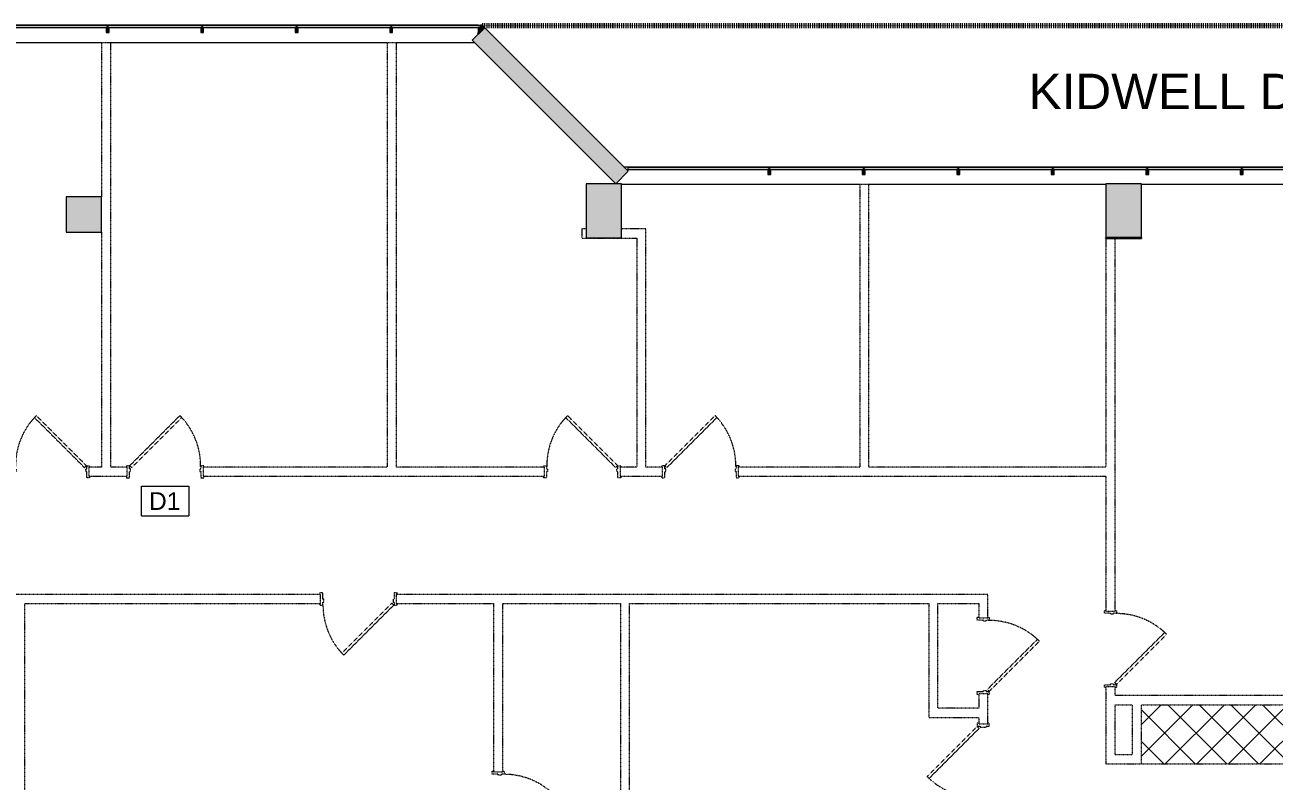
# Model space of a CAD drawing. Header units: inches. Extents: x 624 to 3494, y -709 to 770.
# Drawn here: x 2458 to 3092, y 384 to 768 of the extents above; entities that cross this region are included whole.
import ezdxf

# ---------------------------------------------------------------- set-up
doc = ezdxf.new("R2010")
doc.units = ezdxf.units.IN
doc.header["$MEASUREMENT"] = 0
doc.linetypes.add('Demolished', pattern=[0.1875, 0.125, -0.0625])
doc.linetypes.add('IMPORT-bb$0$HIDDEN _2_', pattern=[0.09375, 0.0625, -0.03125])
for name, color, linetype, lineweight in [('A-ANNO-KEYN', 231, 'Continuous', 9), ('A-DOOR', 31, 'Demolished', 9), ('A-GLAZ-CURT', 52, 'Continuous', 13), ('A-GLAZ-CWMG', 51, 'Continuous', 13), ('A-WALL', 113, 'Continuous', 13), ('A-WALL-PATT', 111, 'Continuous', 13), ('bb$0$A-BBASE', 250, 'Continuous', 30), ('dp$0$A-WALL-EXST', 7, 'Continuous', 9), ('G-ANNO-TEXT', 231, 'Continuous', 9), ('Q-CASE', 31, 'Demolished', 9), ('S-COLS', 52, 'Continuous', 13)]:
    doc.layers.add(name, color=color, linetype=linetype, lineweight=lineweight)
doc.styles.add('Arial_1', font='arial.ttf', dxfattribs={"height": 9})
doc.styles.add('Swis721 Lt BT_1', font='swissl.ttf', dxfattribs={"height": 18})

# ---------------------------------------------------------------- blocks, each defined once
blk = doc.blocks.new('1951 Kidwell_Linked_dwg_bb-7240425-5TH FLOOR DEMOLITION')
at = {"layer": 'bb$0$A-BBASE'}
for points in [[(-63.76, 763.75), (-60.76, 766.76), (-62, 768), (-62.44, 766.93)], [(259.62, 660), (273, 660), (273, 660.13), (255, 660.13), (255, 660)]]:
    blk.add_hatch(color=256, dxfattribs=at).paths.add_polyline_path(points, flags=0)
for p, q in [((-62, 768), (-62.44, 766.93)), ((-60.76, 766.76), (-62, 768)), ((-62.44, 766.93), (-63.76, 763.75)), ((-63.76, 763.75), (-60.76, 766.76)), ((-63.76, 766.75), (-62.52, 766.75)), ((-63.76, 764), (-63.66, 764)), ((273, 660.13), (255, 660.13)), ((255, 660.13), (255, 660)), ((255, 660), (255, 660.13)), ((255, 660), (259.62, 660)), ((259.62, 660), (273, 660)), ((273, 660), (273, 660.13))]:
    blk.add_line(p, q, dxfattribs=at)
at = {"layer": 'bb$0$A-BBASE', "color": 10, "linetype": 'IMPORT-bb$0$HIDDEN _2_', "lineweight": 70}
blk.add_line((-62, 768), (742.08, 768), dxfattribs=at)
at = {"layer": 'bb$0$A-BBASE', "flags": 128}
for points in [[(-60.76, 766.76), (-62, 768), (-63.76, 763.75)], [(-62.72, 768), (-62, 768), (-63.66, 764)], [(273, 660.13), (273, 660), (259.62, 660)]]:
    blk.add_lwpolyline(points, dxfattribs=at)
blk = doc.blocks.new('1951 Kidwell_Linked_dwg-6963106-5TH FLOOR DEMOLITION')
at = {"layer": 'bb$0$A-BBASE'}
for points in [[(-63.76, 763.75), (-60.76, 766.76), (-62, 768), (-62.44, 766.93)], [(259.62, 660), (273, 660), (273, 660.13), (255, 660.13), (255, 660)]]:
    blk.add_hatch(color=256, dxfattribs=at).paths.add_polyline_path(points, flags=0)
for p, q in [((-62, 768), (-62.44, 766.93)), ((-60.76, 766.76), (-62, 768)), ((-62.44, 766.93), (-63.76, 763.75)), ((-63.76, 763.75), (-60.76, 766.76)), ((-63.76, 766.75), (-62.52, 766.75)), ((273, 660.13), (255, 660.13)), ((255, 660.13), (255, 660)), ((255, 660), (255, 660.13)), ((255, 660), (259.62, 660)), ((259.62, 660), (273, 660)), ((273, 660), (273, 660.13))]:
    blk.add_line(p, q, dxfattribs=at)
at = {"layer": 'bb$0$A-BBASE', "color": 10, "linetype": 'IMPORT-bb$0$HIDDEN _2_', "lineweight": 70}
blk.add_line((-62, 768), (742.08, 768), dxfattribs=at)
at = {"layer": 'bb$0$A-BBASE', "flags": 128}
for points in [[(-62.72, 768), (-62, 768), (-63.76, 763.75)], [(-63.76, 764), (-63.66, 764), (-62, 768), (-60.76, 766.76)], [(273, 660.13), (273, 660), (259.62, 660)]]:
    blk.add_lwpolyline(points, dxfattribs=at)
blk.add_blockref('1951 Kidwell_Linked_dwg_bb-7240425-5TH FLOOR DEMOLITION', (0, 0))
blk = doc.blocks.new('Door - Single - Solid Door-6962098-5TH FLOOR DEMOLITION')
at = {"layer": 'A-DOOR', "color": 50, "lineweight": 20}
for p, q in [((-15.63, 2.97), (-14.13, 2.97)), ((-15.63, 2.22), (-15.63, 2.97)), ((-14.13, 2.97), (-14.13, -0.15)), ((22.12, 2.97), (23.62, 2.97)), ((22.12, -0.15), (22.12, 2.97)), ((23.62, 2.97), (23.62, 2.22)), ((-15.63, -3.15), (-15.63, -2.4)), ((-14.13, -3.15), (-15.63, -3.15)), ((-14.13, -0.15), (-13.63, -0.15)), ((-14.13, -1.65), (-14.13, -3.15)), ((-13.63, -1.65), (-14.13, -1.65)), ((-13.03, -2.18), (-14.01, -3.15)), ((-14.01, -3.15), (11.45, -28.61)), ((-13.63, -0.15), (-13.63, -1.65)), ((12.42, -27.63), (-13.03, -2.18)), ((21.62, -0.15), (22.12, -0.15)), ((21.62, -1.65), (21.62, -0.15)), ((22.12, -1.65), (21.62, -1.65)), ((22.12, -3.15), (22.12, -1.65)), ((23.62, -3.15), (22.12, -3.15)), ((23.62, -2.4), (23.62, -3.15)), ((11.45, -28.61), (12.42, -27.63))]:
    blk.add_line(p, q, dxfattribs=at)
at = {"layer": 'A-DOOR', "color": 7}
blk.add_arc((-14.01, -3.15), 36, 315, 0.5, dxfattribs=at)
blk = doc.blocks.new('Door - Single - Solid Door-6962101-5TH FLOOR DEMOLITION')
at = {"layer": 'A-DOOR', "color": 50, "lineweight": 20}
for p, q in [((-14.01, 3.15), (11.45, 28.61)), ((12.42, 27.63), (-13.03, 2.18)), ((11.45, 28.61), (12.42, 27.63)), ((-15.63, 3.15), (-15.63, 2.4)), ((-14.13, 3.15), (-15.63, 3.15)), ((-14.13, 1.65), (-14.13, 3.15)), ((-13.63, 1.65), (-14.13, 1.65)), ((-14.13, -2.97), (-14.13, 0.15)), ((-14.13, 0.15), (-13.63, 0.15)), ((-13.03, 2.18), (-14.01, 3.15)), ((-13.63, 0.15), (-13.63, 1.65)), ((22.12, 1.65), (21.62, 1.65)), ((21.62, 1.65), (21.62, 0.15)), ((21.62, 0.15), (22.12, 0.15)), ((23.62, 3.15), (22.12, 3.15)), ((22.12, 3.15), (22.12, 1.65)), ((22.12, 0.15), (22.12, -2.97)), ((23.62, 2.4), (23.62, 3.15)), ((-15.63, -2.22), (-15.63, -2.97)), ((-15.63, -2.97), (-14.13, -2.97)), ((22.12, -2.97), (23.62, -2.97)), ((23.62, -2.97), (23.62, -2.22))]:
    blk.add_line(p, q, dxfattribs=at)
at = {"layer": 'A-DOOR', "color": 7}
blk.add_arc((-14.01, 3.15), 36, 359.5, 45, dxfattribs=at)
blk = doc.blocks.new('Door - Double - Solid-6962219-5TH FLOOR DEMOLITION')
at = {"layer": 'A-DOOR', "color": 50, "lineweight": 20}
for p, q in [((-38.06, 3.15), (-12.61, 28.61)), ((-11.64, 27.63), (-37.09, 2.18)), ((-12.61, 28.61), (-11.64, 27.63)), ((8.6, 28.61), (7.63, 27.63)), ((7.63, 27.63), (33.08, 2.18)), ((34.05, 3.15), (8.6, 28.61)), ((-39.69, 3.15), (-39.69, 2.4)), ((-38.19, 3.15), (-39.69, 3.15)), ((-38.19, 1.65), (-38.19, 3.15)), ((-37.69, 1.65), (-38.19, 1.65)), ((-37.09, 2.18), (-38.06, 3.15)), ((-37.69, -1.47), (-37.69, 1.65)), ((33.08, 2.18), (34.05, 3.15)), ((34.18, 1.65), (33.68, 1.65)), ((33.68, 1.65), (33.68, -1.47)), ((35.68, 3.15), (34.18, 3.15)), ((34.18, 3.15), (34.18, 1.65)), ((35.68, 2.4), (35.68, 3.15)), ((-39.69, -2.22), (-39.69, -2.97)), ((-39.69, -2.97), (-38.19, -2.97)), ((-38.19, -2.97), (-38.19, -1.47)), ((-38.19, -1.47), (-37.69, -1.47)), ((33.68, -1.47), (34.18, -1.47)), ((34.18, -1.47), (34.18, -2.97)), ((34.18, -2.97), (35.68, -2.97)), ((35.68, -2.97), (35.68, -2.22))]:
    blk.add_line(p, q, dxfattribs=at)
at = {"layer": 'A-DOOR', "color": 7}
for centre, start, end in [((-38.06, 3.15), 359.5, 45), ((34.05, 3.15), 135, 180.5)]:
    blk.add_arc(centre, 36, start, end, dxfattribs=at)
blk = doc.blocks.new('Casework 4 - Casework 1-6962885-5TH FLOOR DEMOLITION')
at = {"layer": 'Q-CASE'}
h = blk.add_hatch(dxfattribs=at)
h.set_pattern_fill('FP_2', style=0, pattern_type=2)
h.set_pattern_definition([(45, (0, 0), (-8.01223, 8.01223), []), (135, (0, 0), (-8.01223, -8.01223), [])])
h.paths.add_polyline_path([(370, 327), (370, 351), (393.375, 351), (393.375, 423), (273, 423), (273, 393), (370, 393), (370, 355), (273, 355), (273, 327)], flags=0)
at = {"layer": 'Q-CASE', "color": 7}
for p, q in [((273, 393), (370, 393)), ((370, 393), (370, 355)), ((370, 355), (273, 355)), ((273, 355), (273, 345)), ((273, 327), (370, 327))]:
    blk.add_line(p, q, dxfattribs=at)
blk = doc.blocks.new('Concrete-Rectangular-Column - 18 x 18-7059525-5TH FLOOR DEMOLITION')
at = {"layer": 'S-COLS', "lineweight": 9}
blk.add_hatch(color=7, dxfattribs=at).paths.add_polyline_path([(8.33, -9), (9, -9), (9, 9), (-9, 9), (-9, -9)], flags=0)
at = {"layer": 'S-COLS', "color": 8, "lineweight": 20}
for p, q in [((9, 9), (-9, 9)), ((-9, 9), (-9, -9)), ((9, -9), (9, 9)), ((-9, -9), (9, -9))]:
    blk.add_line(p, q, dxfattribs=at)
blk = doc.blocks.new('Concrete-Rectangular-Column - 18 x 27-7059394-5TH FLOOR DEMOLITION')
at = {"layer": 'S-COLS', "lineweight": 9}
blk.add_hatch(color=7, dxfattribs=at).paths.add_polyline_path([(9, -13.75), (9, 13.75), (-9, 13.75), (-9, -13.75)], flags=0)
at = {"layer": 'S-COLS', "color": 8, "lineweight": 20}
for p, q in [((9, 13.75), (-9, 13.75)), ((-9, 13.75), (-9, -13.75)), ((9, -13.75), (9, 13.75)), ((-9, -13.75), (9, -13.75))]:
    blk.add_line(p, q, dxfattribs=at)
blk = doc.blocks.new('System Panel - Glazed-7354277-5TH FLOOR DEMOLITION')
at = {"layer": 'A-GLAZ-CURT', "lineweight": 9}
blk.add_hatch(color=7, dxfattribs=at).paths.add_polyline_path([(-35.74, 0.75), (35.88, 0.75), (35.88, 1.75), (-35.88, 1.75), (-35.88, 0.75)], flags=0)
at = {"layer": 'A-GLAZ-CURT', "color": 8, "lineweight": 20}
for p, q in [((35.88, 1.75), (-35.88, 1.75)), ((-35.88, 1.75), (-35.88, 0.75)), ((-35.88, 0.75), (35.88, 0.75)), ((35.88, 0.75), (35.88, 1.75))]:
    blk.add_line(p, q, dxfattribs=at)
blk = doc.blocks.new('System Panel - Glazed-7347563-5TH FLOOR DEMOLITION')
at = {"layer": 'A-GLAZ-CURT', "lineweight": 9}
blk.add_hatch(color=7, dxfattribs=at).paths.add_polyline_path([(-24, 0.75), (24, 0.75), (24, 1.75), (-24, 1.75), (-24, 1.59)], flags=0)
at = {"layer": 'A-GLAZ-CURT', "color": 8, "lineweight": 20}
for p, q in [((24, 1.75), (-24, 1.75)), ((-24, 1.75), (-24, 0.75)), ((-24, 0.75), (24, 0.75)), ((24, 0.75), (24, 1.75))]:
    blk.add_line(p, q, dxfattribs=at)
blk = doc.blocks.new('Rectangular Mullion - 1_5_ x 2_5_ rectangular-7347996-5TH FLOOR DEMOLITION')
at = {"layer": 'A-GLAZ-CWMG', "lineweight": 9}
blk.add_hatch(color=7, dxfattribs=at).paths.add_polyline_path([(-0.75, 1.75), (0.75, 1.75), (0.75, -0.75), (-0.75, -0.75), (-0.75, 0)], flags=0)
at = {"layer": 'A-GLAZ-CWMG', "color": 8, "lineweight": 20}
for p, q in [((-0.75, 1.75), (0.75, 1.75)), ((-0.75, -0.75), (-0.75, 1.75)), ((0.75, 1.75), (0.75, -0.75)), ((0.75, -0.75), (-0.75, -0.75))]:
    blk.add_line(p, q, dxfattribs=at)
blk = doc.blocks.new('System Panel - Glazed-7354080-5TH FLOOR DEMOLITION')
at = {"layer": 'A-GLAZ-CURT', "lineweight": 9}
blk.add_hatch(color=7, dxfattribs=at).paths.add_polyline_path([(-20, 0.75), (22.65, 0.75), (22.65, 1.75), (-22.65, 1.75), (-22.65, 0.75)], flags=0)
at = {"layer": 'A-GLAZ-CURT', "color": 8, "lineweight": 20}
for p, q in [((22.65, 1.75), (-22.65, 1.75)), ((-22.65, 1.75), (-22.65, 0.75)), ((-22.65, 0.75), (22.65, 0.75)), ((22.65, 0.75), (22.65, 1.75))]:
    blk.add_line(p, q, dxfattribs=at)
blk = doc.blocks.new('Rectangular Mullion - 1_5_ x 2_5_ rectangular-7354297-5TH FLOOR DEMOLITION')
at = {"layer": 'A-GLAZ-CWMG', "lineweight": 9}
blk.add_hatch(color=7, dxfattribs=at).paths.add_polyline_path([(0, 1.75), (0.75, 1.75), (0.75, -0.75), (-0.75, -0.75), (-0.75, 1.75)], flags=0)
at = {"layer": 'A-GLAZ-CWMG', "color": 8, "lineweight": 20}
for p, q in [((-0.75, 1.75), (0.75, 1.75)), ((-0.75, -0.75), (-0.75, 1.75)), ((0.75, 1.75), (0.75, -0.75)), ((0.75, -0.75), (-0.75, -0.75))]:
    blk.add_line(p, q, dxfattribs=at)
blk = doc.blocks.new('Keynote Tag - Keynote Number - Boxed-135510-5TH FLOOR DEMOLITION')
at = {"layer": 'A-ANNO-KEYN'}
for p, q in [((-0.125, -0.0792), (-0.125, 0.0781)), ((-0.125, 0.0781), (0.125, 0.0781)), ((0.125, 0.0781), (0.125, -0.0792)), ((-0.125, -0.0792), (0.125, -0.0792))]:
    blk.add_line(p, q, dxfattribs=at)

msp = doc.modelspace()

# ---------------------------------------------------------------- hatches: boundary and pattern name
at = {"layer": 'A-WALL-PATT', "lineweight": 9}
msp.add_hatch(color=7, dxfattribs=at).paths.add_polyline_path([(2757.91, 687.63), (2764.27, 693.99), (2691.33, 766.93), (2684.96, 760.57), (2742.91, 702.63)], flags=0)

# ---------------------------------------------------------------- linework, layer by layer
at = {"layer": 'A-WALL', "lineweight": 9}
for p, q in [((2023.64, 768.25), (2688.15, 768.25)), ((2688.15, 768.25), (2688.15, 768)), ((2688.15, 767), (2688.15, 763.75)), ((2496.8, 759.25), (2358.9, 759.25)), ((2641.91, 759.25), (2501.43, 759.25)), ((2686.28, 759.25), (2646.53, 759.25)), ((2762.01, 696.25), (3173.91, 696.25)), ((2757.59, 687.94), (2757.59, 687.63)), ((2881.91, 687.25), (2760.91, 687.25)), ((3006.91, 687.25), (2886.53, 687.25)), ((3145.28, 687.25), (3024.91, 687.25))]:
    msp.add_line(p, q, dxfattribs=at)
at = {"layer": 'A-WALL', "color": 8, "lineweight": 20}
for p, q in [((2691.33, 766.93), (2684.96, 760.57)), ((2764.27, 693.99), (2691.33, 766.93)), ((2684.96, 760.57), (2757.91, 687.63)), ((2757.91, 687.63), (2764.27, 693.99))]:
    msp.add_line(p, q, dxfattribs=at)
at = {"layer": 'A-WALL', "color": 50, "linetype": 'Demolished', "lineweight": 20}
for p, q in [((2496.8, 759.25), (2496.8, 681)), ((2501.43, 759.25), (2496.8, 759.25)), ((2501.43, 543.65), (2501.43, 759.25)), ((2641.91, 759.25), (2641.91, 543.65)), ((2646.53, 759.25), (2641.91, 759.25)), ((2646.53, 543.65), (2646.53, 759.25)), ((2881.91, 687.25), (2881.91, 543.65)), ((2886.53, 687.25), (2881.91, 687.25)), ((2886.53, 543.65), (2886.53, 687.25)), ((2496.8, 663), (2496.8, 543.65)), ((2742.91, 664.63), (2740.66, 664.63)), ((2740.66, 664.63), (2740.66, 660)), ((2740.66, 660), (2768.62, 660)), ((2773.24, 664.63), (2760.91, 664.63)), ((2768.62, 660), (2768.62, 543.65)), ((2773.24, 543.65), (2773.24, 664.63)), ((3006.91, 660), (3006.91, 543.65)), ((3011.53, 660), (3006.91, 660)), ((3011.53, 470.56), (3011.53, 660)), ((2496.8, 543.65), (2490.37, 543.65)), ((2490.37, 543.65), (2490.37, 539.03)), ((2509.87, 543.65), (2501.43, 543.65)), ((2509.87, 539.03), (2509.87, 543.65)), ((2641.91, 543.65), (2548.37, 543.65)), ((2548.37, 543.65), (2548.37, 539.03)), ((2721.68, 543.65), (2646.53, 543.65)), ((2721.68, 539.03), (2721.68, 543.65)), ((2768.62, 543.65), (2760.18, 543.65)), ((2760.18, 543.65), (2760.18, 539.03)), ((2781.68, 543.65), (2773.24, 543.65)), ((2781.68, 539.03), (2781.68, 543.65)), ((2881.91, 543.65), (2820.18, 543.65)), ((2820.18, 543.65), (2820.18, 539.03)), ((2888.97, 543.65), (2886.53, 543.65)), ((3006.91, 543.65), (2888.97, 543.65)), ((2490.37, 539.03), (2509.87, 539.03)), ((2548.37, 539.03), (2721.68, 539.03)), ((2760.18, 539.03), (2781.68, 539.03)), ((2820.18, 539.03), (2888.97, 539.03)), ((2888.97, 539.03), (3006.91, 539.03)), ((3006.91, 539.03), (3006.91, 470.56)), ((2607.98, 479.03), (2453.28, 479.03)), ((2607.98, 474.4), (2607.98, 479.03)), ((2946.91, 479.03), (2646.48, 479.03)), ((2646.48, 479.03), (2646.48, 474.4)), ((2946.91, 467.06), (2946.91, 479.03)), ((2457.91, 338), (2457.91, 474.4)), ((2457.91, 474.4), (2607.98, 474.4)), ((2646.48, 474.4), (2695.92, 474.4)), ((2695.92, 474.4), (2695.92, 388.94)), ((2700.54, 474.4), (2760.28, 474.4)), ((2700.54, 388.94), (2700.54, 474.4)), ((2760.28, 474.4), (2760.28, 345)), ((2764.91, 474.4), (2916.91, 474.4)), ((2764.91, 210.62), (2764.91, 474.4)), ((2916.91, 474.4), (2916.91, 416.6)), ((2921.53, 474.4), (2942.28, 474.4)), ((2921.53, 421.22), (2921.53, 474.4)), ((2942.28, 474.4), (2942.28, 467.06)), ((3006.91, 470.56), (3011.53, 470.56)), ((2942.28, 467.06), (2946.91, 467.06)), ((3006.91, 432.06), (3006.91, 393)), ((3011.53, 432.06), (3006.91, 432.06)), ((3011.53, 427.63), (3011.53, 432.06)), ((2942.28, 428.56), (2942.28, 421.22)), ((2946.91, 428.56), (2942.28, 428.56)), ((2946.91, 413.22), (2946.91, 428.56)), ((3145.28, 427.63), (3011.53, 427.63)), ((2942.28, 421.22), (2921.53, 421.22)), ((3011.53, 397.63), (3011.53, 423)), ((3011.53, 423), (3020.28, 423)), ((3020.28, 423), (3020.28, 397.63)), ((3024.91, 393), (3024.91, 423)), ((3024.91, 423), (3145.28, 423)), ((2916.91, 416.6), (2942.28, 416.6)), ((2942.28, 416.6), (2942.28, 413.22)), ((2942.28, 413.22), (2946.91, 413.22)), ((3020.28, 397.63), (3011.53, 397.63)), ((2695.92, 388.94), (2700.54, 388.94)), ((3006.91, 393), (3024.91, 393))]:
    msp.add_line(p, q, dxfattribs=at)

# ---------------------------------------------------------------- block references
at = {"layer": 'A-ANNO-KEYN', "xscale": 95.99999999999994, "yscale": 95.99999999999994, "zscale": 95.99999999999994}
msp.add_blockref('Keynote Tag - Keynote Number - Boxed-135510-5TH FLOOR DEMOLITION', (2529.12, 526.51), dxfattribs=at)
at = {"layer": 'A-DOOR', "color": 7}
for name, p, rotation in [('Door - Single - Solid Door-6962098-5TH FLOOR DEMOLITION', (2475.11, 541.25), 180), ('Door - Single - Solid Door-6962098-5TH FLOOR DEMOLITION', (2744.92, 541.25), 180), ('Door - Single - Solid Door-6962101-5TH FLOOR DEMOLITION', (2631.23, 476.8), 180), ('Door - Single - Solid Door-6962098-5TH FLOOR DEMOLITION', (3009.13, 447.32), 89.99999999999991), ('Door - Single - Solid Door-6962098-5TH FLOOR DEMOLITION', (2944.5, 443.82), 89.99999999999991), ('Door - Double - Solid-6962219-5TH FLOOR DEMOLITION', (2944.68, 377.92), 89.99999999999991), ('Door - Single - Solid Door-6962098-5TH FLOOR DEMOLITION', (2698.14, 365.69), 89.99999999999991)]:
    msp.add_blockref(name, p, dxfattribs=dict(at, rotation=rotation))
for p in [(2525.12, 541.25), (2796.93, 541.25)]:
    msp.add_blockref('Door - Single - Solid Door-6962101-5TH FLOOR DEMOLITION', p, dxfattribs=at)
at = {"layer": 'A-GLAZ-CURT', "lineweight": 9}
for name, p in [('System Panel - Glazed-7347563-5TH FLOOR DEMOLITION', (2475.89, 766.25)), ('System Panel - Glazed-7347563-5TH FLOOR DEMOLITION', (2523.89, 766.25)), ('System Panel - Glazed-7347563-5TH FLOOR DEMOLITION', (2571.89, 766.25)), ('System Panel - Glazed-7347563-5TH FLOOR DEMOLITION', (2619.89, 766.25)), ('System Panel - Glazed-7354080-5TH FLOOR DEMOLITION', (2666.54, 766.25)), ('System Panel - Glazed-7354277-5TH FLOOR DEMOLITION', (2800.01, 694.12)), ('System Panel - Glazed-7347563-5TH FLOOR DEMOLITION', (2859.88, 694.12)), ('System Panel - Glazed-7347563-5TH FLOOR DEMOLITION', (2907.88, 694.12)), ('System Panel - Glazed-7347563-5TH FLOOR DEMOLITION', (2955.88, 694.12)), ('System Panel - Glazed-7347563-5TH FLOOR DEMOLITION', (3003.88, 694.12)), ('System Panel - Glazed-7347563-5TH FLOOR DEMOLITION', (3051.88, 694.12)), ('System Panel - Glazed-7347563-5TH FLOOR DEMOLITION', (3099.88, 694.12))]:
    msp.add_blockref(name, p, dxfattribs=at)
at = {"layer": 'A-GLAZ-CWMG', "lineweight": 9, "extrusion": (0, 0, -1), "rotation": 180}
for name, p in [('Rectangular Mullion - 1_5_ x 2_5_ rectangular-7347996-5TH FLOOR DEMOLITION', (-2499.89, 766.25)), ('Rectangular Mullion - 1_5_ x 2_5_ rectangular-7347996-5TH FLOOR DEMOLITION', (-2547.89, 766.25)), ('Rectangular Mullion - 1_5_ x 2_5_ rectangular-7347996-5TH FLOOR DEMOLITION', (-2595.89, 766.25)), ('Rectangular Mullion - 1_5_ x 2_5_ rectangular-7347996-5TH FLOOR DEMOLITION', (-2643.89, 766.25)), ('Rectangular Mullion - 1_5_ x 2_5_ rectangular-7354297-5TH FLOOR DEMOLITION', (-2835.88, 694.12)), ('Rectangular Mullion - 1_5_ x 2_5_ rectangular-7354297-5TH FLOOR DEMOLITION', (-2883.88, 694.12)), ('Rectangular Mullion - 1_5_ x 2_5_ rectangular-7354297-5TH FLOOR DEMOLITION', (-2931.88, 694.12)), ('Rectangular Mullion - 1_5_ x 2_5_ rectangular-7354297-5TH FLOOR DEMOLITION', (-2979.88, 694.12)), ('Rectangular Mullion - 1_5_ x 2_5_ rectangular-7354297-5TH FLOOR DEMOLITION', (-3027.88, 694.12)), ('Rectangular Mullion - 1_5_ x 2_5_ rectangular-7354297-5TH FLOOR DEMOLITION', (-3075.88, 694.12))]:
    msp.add_blockref(name, p, dxfattribs=at)
at = {"layer": 'dp$0$A-WALL-EXST', "color": 250, "lineweight": 30}
msp.add_blockref('1951 Kidwell_Linked_dwg-6963106-5TH FLOOR DEMOLITION', (2751.91, 0), dxfattribs=at)
at = {"layer": 'Q-CASE', "color": 7}
msp.add_blockref('Casework 4 - Casework 1-6962885-5TH FLOOR DEMOLITION', (2751.91, 0), dxfattribs=at)
at = {"layer": 'S-COLS', "lineweight": 9}
for name, p in [('Concrete-Rectangular-Column - 18 x 27-7059394-5TH FLOOR DEMOLITION', (2751.91, 673.88)), ('Concrete-Rectangular-Column - 18 x 27-7059394-5TH FLOOR DEMOLITION', (3015.91, 673.88)), ('Concrete-Rectangular-Column - 18 x 18-7059525-5TH FLOOR DEMOLITION', (2487.8, 672))]:
    msp.add_blockref(name, p, dxfattribs=at)

# ---------------------------------------------------------------- texts
at = {"layer": 'A-ANNO-KEYN', "insert": (2520.83, 530.96), "char_height": 9, "width": 19.695, "attachment_point": 1, "style": 'Arial_1'}
msp.add_mtext('D1', dxfattribs=at)
at = {"layer": 'G-ANNO-TEXT', "color": 9, "insert": (2967.64, 743.5), "char_height": 18, "width": 217.251, "attachment_point": 1, "style": 'Swis721 Lt BT_1'}
msp.add_mtext('KIDWELL DRIVE', dxfattribs=at)

doc.saveas('drawing.dxf')
